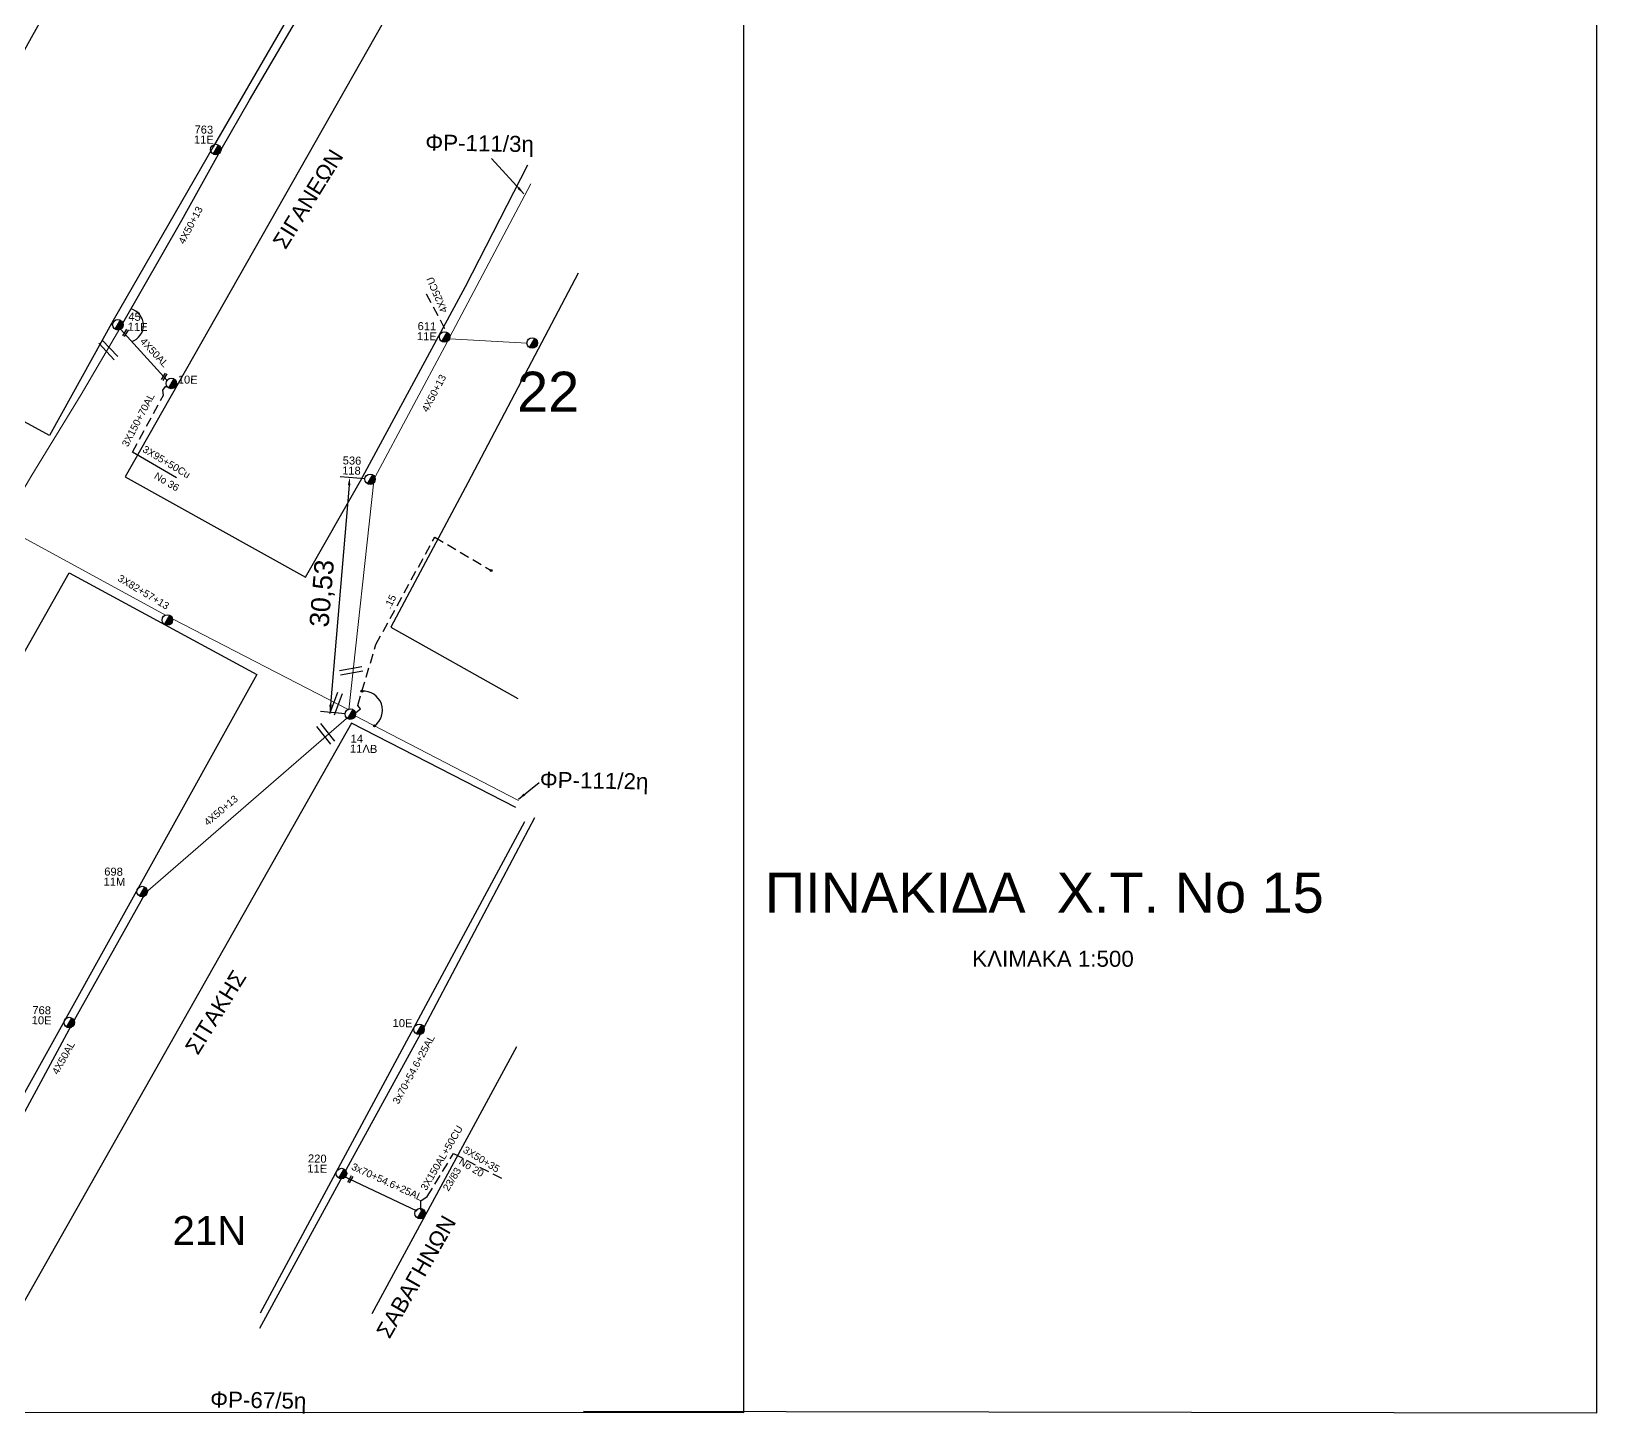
# Model space of a CAD drawing. Header units: millimetres. Extents: x 2875 to 4053, y 1200 to 1741.
# Drawn here: x 3849.9 to 4052.7, y 1200.3 to 1379.4 of the extents above; entities that cross this region are included whole.
import ezdxf

# ---------------------------------------------------------------- set-up
doc = ezdxf.new("R2010")
doc.units = ezdxf.units.MM
doc.linetypes.add('DASHED', pattern=[19.05, 12.7, -6.35])
doc.layers.add('Άγνωστα', color=7, linetype='Continuous', lineweight=5)
for name, color, linetype in [('Γέφυρες Εναέριου Δικτύου', 7, 'Continuous'), ('Γυμνά εναέρια ΧΤ (3Φ)   4x50AL', 7, 'Continuous'), ('Γυμνά εναέρια ΧΤ και ΦΟΠ (3Φ)   4x50+16AL', 7, 'Continuous'), ('Επιγραφές - Σχήματα', 7, 'Continuous'), ('Καλώδια ΧΤ   3x150+50AL XLPE', 7, 'DASHED'), ('Καλώδια ΧΤ   3x150+70AL', 7, 'DASHED'), ('Καλώδια ΧΤ   3x150AL+50CU', 7, 'DASHED'), ('Καλώδια ΧΤ   3x95+50CU', 7, 'DASHED'), ('Καλώδια ΧΤ   4x25CU', 7, 'DASHED'), ('Μηχανική τομή', 7, 'Continuous'), ('ΠΙΝΑΚΙΔΑ', 7, 'Continuous'), ('Στύλος ΦΜ', 7, 'Continuous'), ('Στύλος ΦΜ @ 1', 7, 'Continuous'), ('Συνδέσεις', 7, 'Continuous'), ('Συνεστραμμένα ΧΤ   3x70+54.6+25 AL', 7, 'SYN_LINE'), ('Τομή', 7, 'Continuous'), ('Υπόβαθρο ΔΕΗ', 7, 'Continuous'), ('Υπόγεια Καλώδια Δικτύου ΧΤ   .15', 7, 'DASHED'), ('Υπόγεια καλώδια Δικτύου ΧΤ και Παρ. ΧΤ - 3X150+70 AL', 7, 'DASHED'), ('Υπόγεια καλώδια Παροχών ΧΤ   4x50AL', 7, 'DASHED')]:
    doc.layers.add(name, color=color, linetype=linetype)
doc.styles.get("Standard").update_dxf_attribs({"font": 'ARIAL.TTF'})
doc.linetypes.add('SYN_LINE', pattern='A,0.5,-0.0001,["/\\/\\/\\/",Standard,S=0.1,R=0,X=0,Y=-0.05],-0.25', length=0.7501)
doc.dimstyles.new('ISO-25', dxfattribs={"dimtxt": 2.5, "dimasz": 1, "dimexe": 1.25, "dimexo": 0.625, "dimtad": 1, "dimtxsty": 'Standard', "dimcen": 2.5, "dimadec": 0, "dimazin": 0, "dimtfac": 1, "dimtmove": 0, "dimatfit": 3, "dimfxl": 1.25, "dimarcsym": 0})

# ---------------------------------------------------------------- blocks, each defined once
blk = doc.blocks.new('ΥΠΑΡΧΩΝ ΤΣΙΜΕΝΤΕΝΙΟΣ ΣΤΥΛΟΣ')
at = {"layer": 'Στύλος ΦΜ'}
blk.add_hatch(color=256, dxfattribs=at).paths.add_polyline_path([(-1.29, -2.28, 0.574793), (2.62, 0, 0.268822), (1.3, 2.27)])
blk.add_line((-1.29, -2.28), (1.3, 2.27), dxfattribs=at)
blk.add_circle((0, 0), 2.62, dxfattribs=at)
at = {"layer": 'Στύλος ΦΜ', "flags": 4}
for tag, p in [('ΑΡΙΘΜΟΣ', (-4.68, 8.05)), ('ΤΥΠΟΣ', (-4.91, 3.03))]:
    blk.add_attdef(tag, p, '', height=4, dxfattribs=at)
blk = doc.blocks.new('ΤΟΜΗ')
at = {"layer": 'Τομή', "ltscale": 40}
for p, q in [((-5.68, 0), (5.68, 0)), ((5.68, -2.33), (-5.68, -2.33))]:
    blk.add_line(p, q, dxfattribs=at)
blk = doc.blocks.new('ΜΗΧΑΝΙΚΗ ΤΟΜΗ')
at = {"layer": 'Μηχανική τομή', "ltscale": 40}
for p, q in [((-1.89, 0.78), (1.89, 0.78)), ((1.89, 0), (-1.89, 0))]:
    blk.add_line(p, q, dxfattribs=at)
blk = doc.blocks.new('_ΣΥΝΔΕΣΗ')
at = {"layer": 'Συνδέσεις', "linetype": 'SYN_LINE', "ltscale": 40}
blk.add_hatch(color=256, dxfattribs=at).paths.add_polyline_path([(0.5, -0.01, 1), (-0.5, -0.01, 1)])
at = {"layer": 'Συνδέσεις'}
blk.add_circle((0, -0.01), 0.5, dxfattribs=at)
blk = doc.blocks.new('*D34')
at = {"layer": 'Defpoints', "color": 0, "ltscale": 10, "transparency": 16777216}
for p in [(3893.81, 1321.35), (3888.62, 1291.15), (3891.26, 1290.93)]:
    blk.add_point(p, dxfattribs=at)
at = {"layer": 'Καλώδια ΧΤ   3x150+50AL XLPE', "color": 0, "lineweight": -2, "ltscale": 10, "transparency": 16777216}
for p, q in [((3891.09, 1320.57), (3888.71, 1292.14)), ((3893.19, 1321.4), (3889.93, 1321.67)), ((3890.64, 1290.98), (3887.38, 1291.25))]:
    blk.add_line(p, q, dxfattribs=at)
at = {"layer": 'Καλώδια ΧΤ   3x150+50AL XLPE', "color": 0, "ltscale": 10, "transparency": 16777216}
for points in [[(3890.93, 1320.59), (3891.26, 1320.56), (3891.18, 1321.57)], [(3888.54, 1292.16), (3888.87, 1292.13), (3888.62, 1291.15)]]:
    blk.add_solid(points, dxfattribs=at)
at = {"layer": 'Καλώδια ΧΤ   3x150+50AL XLPE', "color": 0, "ltscale": 10, "transparency": 16777216, "insert": (3887.78, 1306.54), "char_height": 2.5, "attachment_point": 5, "rotation": 85.2012}
blk.add_mtext('30,53', dxfattribs=at)

msp = doc.modelspace()

# ---------------------------------------------------------------- linework, layer by layer
at = {"layer": 'Άγνωστα', "color": 30}
for points in [[(3904.148, 1339.802), (3914.615, 1359.624)], [(3894.447, 1321.588), (3903.83, 1339.203)], [(3904.111, 1339.556), (3914.139, 1338.97)], [(3891.047, 1291.463), (3894.315, 1321.106)]]:
    msp.add_lwpolyline(points, dxfattribs=at)
at = {"layer": 'Άγνωστα', "color": 85}
msp.add_lwpolyline([(3846.472, 1315.846), (3850.027, 1321.863), (3856.396, 1332.319), (3861.417, 1340.887)], dxfattribs=at)
at = {"layer": 'Άγνωστα', "color": 5}
for points in [[(3846.607, 1315.04), (3867.31, 1303.748)], [(3868.221, 1303.262), (3891.047, 1291.463)]]:
    msp.add_lwpolyline(points, dxfattribs=at)
at = {"layer": 'Άγνωστα', "color": 27}
msp.add_lwpolyline([(3891.065, 1290.622), (3864.732, 1267.783)], dxfattribs=at)
at = {"layer": 'Άγνωστα', "color": 151}
msp.add_lwpolyline([(3891.799, 1290.744), (3913.018, 1279.727)], dxfattribs=at)
at = {"layer": 'Γέφυρες Εναέριου Δικτύου'}
for centre, radius, start, end in [((3862.259, 1341.282), 2.206, 288.43234, 74.13164), ((3892.938, 1291.409), 2.488, 305.92209, 93.8983)]:
    msp.add_arc(centre, radius, start, end, dxfattribs=at)
at = {"layer": 'Γυμνά εναέρια ΧΤ (3Φ)   4x50AL', "color": 27}
msp.add_lwpolyline([(3864.732, 1267.783), (3855.112, 1250.575), (3845.457, 1232.726), (3835.725, 1216.177)], dxfattribs=at)
at = {"layer": 'Γυμνά εναέρια ΧΤ και ΦΟΠ (3Φ)   4x50+16AL', "color": 2}
for points in [[(3874.516, 1364.057), (3878.184, 1370.433), (3887.362, 1386.095)], [(3861.804, 1341.56), (3869.454, 1354.892), (3874.189, 1363.476)], [(3867.525, 1334.146), (3861.511, 1340.783)]]:
    msp.add_lwpolyline(points, dxfattribs=at)
at = {"layer": 'Καλώδια ΧΤ   3x150+70AL', "color": 2, "ltscale": 0.1}
msp.add_lwpolyline([(3863.04, 1324.865), (3867.057, 1332.248), (3866.962, 1332.895), (3867.335, 1333.38), (3867.521, 1333.369)], dxfattribs=at)
at = {"layer": 'Καλώδια ΧΤ   3x150+70AL', "color": 2}
msp.add_lwpolyline([(3868.744, 1321.543), (3863.04, 1324.865)], dxfattribs=at)
at = {"layer": 'Καλώδια ΧΤ   3x150AL+50CU', "color": 30, "ltscale": 0.1}
msp.add_lwpolyline([(3900.384, 1226.688), (3900.372, 1227.863), (3901.23, 1228.435), (3904.622, 1234.018), (3911.102, 1230.654)], dxfattribs=at)
at = {"layer": 'Καλώδια ΧΤ   4x25CU', "color": 30, "ltscale": 0.1}
msp.add_lwpolyline([(3901.09, 1345.348), (3903.699, 1340.416)], dxfattribs=at)
at = {"layer": 'ΠΙΝΑΚΙΔΑ'}
msp.add_lwpolyline([(2883.045, 1200.853), (3942.226, 1200.46), (3942.226, 1741.119), (2883.045, 1741.119)], close=True, dxfattribs=at)
at = {"layer": 'ΠΙΝΑΚΙΔΑ', "ltscale": 10}
msp.add_lwpolyline([(3921.474, 1200.619), (4052.663, 1200.44), (4052.663, 1741.119), (3921.502, 1741.119)], dxfattribs=at)
at = {"layer": 'Συνεστραμμένα ΧΤ   3x70+54.6+25 AL', "color": 30, "ltscale": 10}
for points in [[(3879.549, 1211.369), (3890.297, 1231.125), (3900.405, 1249.56), (3915.159, 1277.53)], [(3890.297, 1231.125), (3899.86, 1226.567)]]:
    msp.add_lwpolyline(points, dxfattribs=at)
at = {"layer": 'Υπόβαθρο ΔΕΗ'}
msp.add_lwpolyline([(3884.634, 1412.853), (3897.322, 1405.592), (3873.516, 1364.393), (3860.53, 1341.917), (3852.293, 1327.021), (3828.642, 1339.947), (3838.575, 1357.916), (3849.763, 1378.175), (3858.422, 1393.79), (3870.254, 1387.741)], close=True, dxfattribs=at)
for points in [[(3912.865, 1396.244), (3906.366, 1399.63), (3862.1, 1321.657), (3885.471, 1308.671), (3892.569, 1321.136), (3906.17, 1346.297), (3914.264, 1362.096)], [(3920.748, 1348.061), (3906.462, 1320.898), (3896.504, 1302.204), (3912.971, 1292.933)], [(3834.928, 1216.511), (3810.093, 1229.999), (3854.844, 1309.221), (3879.146, 1296.059), (3834.928, 1216.511)], [(3912.676, 1278.826), (3891.42, 1289.769), (3848.082, 1213.169)], [(3879.633, 1213.366), (3913.86, 1277.027)], [(3894.087, 1213.299), (3912.835, 1247.879)]]:
    msp.add_lwpolyline(points, dxfattribs=at)
at = {"layer": 'Υπόγεια Καλώδια Δικτύου ΧΤ   .15', "color": 151, "ltscale": 0.1}
msp.add_lwpolyline([(3891.912, 1291.11), (3892.556, 1291.598), (3892.223, 1292.058), (3894.575, 1299.959), (3902.187, 1313.853), (3909.51, 1309.536)], dxfattribs=at)

# ---------------------------------------------------------------- block references
at = {"layer": 'Μηχανική τομή'}
for p, xscale, yscale, zscale, rotation in [((3862.23, 1340.257), 0.2590415103700823, 0.2590415103700823, 0.2590415103700823, 59.36192956405486), ((3867.237, 1334.572), 0.2590415103700823, 0.2590415103700823, 0.2590415103700823, 59.36192956405486), ((3891.347, 1230.625), 0.2590415103701542, 0.2590415103701542, 0.2590415103701542, 61.48211014152003)]:
    msp.add_blockref('ΜΗΧΑΝΙΚΗ ΤΟΜΗ', p, dxfattribs=dict(at, xscale=xscale, yscale=yscale, zscale=zscale, rotation=rotation))
at = {"layer": 'Στύλος ΦΜ @ 1', "ltscale": 40}
ref = msp.add_blockref('ΥΠΑΡΧΩΝ ΤΣΙΜΕΝΤΕΝΙΟΣ ΣΤΥΛΟΣ', (3873.838, 1364.056), dxfattribs=dict(at, xscale=0.2590415103700448, yscale=0.2590415103700448, zscale=0.2590415103700448, rotation=359.0199368875902))
ref.add_attrib('ΤΥΠΟΣ', '11E', (3870.992, 1364.847), dxfattribs={"layer": 'Στύλος ΦΜ', "height": 1.0362, "rotation": 359.01994, "flags": 4})
ref.add_attrib('ΑΡΙΘΜΟΣ', '763', (3871.075, 1366.148), dxfattribs={"layer": 'Στύλος ΦΜ', "height": 1.0362, "rotation": 359.01994, "flags": 4})
ref = msp.add_blockref('ΥΠΑΡΧΩΝ ΤΣΙΜΕΝΤΕΝΙΟΣ ΣΤΥΛΟΣ', (3861.156, 1341.36), dxfattribs=dict(at, xscale=0.2590415103700448, yscale=0.2590415103700448, zscale=0.2590415103700448, rotation=359.0199368875902))
ref.add_attrib('ΤΥΠΟΣ', '11E', (3862.419, 1340.596), dxfattribs={"layer": 'Στύλος ΦΜ', "height": 1.0362, "rotation": 359.01994, "flags": 4})
ref.add_attrib('ΑΡΙΘΜΟΣ', '45', (3862.503, 1341.898), dxfattribs={"layer": 'Στύλος ΦΜ', "height": 1.0362, "rotation": 359.01994, "flags": 4})
ref = msp.add_blockref('ΥΠΑΡΧΩΝ ΤΣΙΜΕΝΤΕΝΙΟΣ ΣΤΥΛΟΣ', (3903.47, 1339.778), dxfattribs=dict(at, xscale=0.2590415103700448, yscale=0.2590415103700448, zscale=0.2590415103700448, rotation=359.0199368875902))
ref.add_attrib('ΤΥΠΟΣ', '11E', (3899.877, 1339.377), dxfattribs={"layer": 'Στύλος ΦΜ', "height": 1.0362, "rotation": 359.01994, "flags": 4})
ref.add_attrib('ΑΡΙΘΜΟΣ', '611', (3899.96, 1340.678), dxfattribs={"layer": 'Στύλος ΦΜ', "height": 1.0362, "rotation": 359.01994, "flags": 4})
at = {"layer": 'Στύλος ΦΜ @ 1', "ltscale": 40, "xscale": 0.2590415103700448, "yscale": 0.2590415103700448, "zscale": 0.2590415103700448, "rotation": 359.0199368875902}
for p in [(3914.816, 1338.995), (3867.559, 1303.117), (3900.297, 1226.238)]:
    msp.add_blockref('ΥΠΑΡΧΩΝ ΤΣΙΜΕΝΤΕΝΙΟΣ ΣΤΥΛΟΣ', p, dxfattribs=at)
at = {"layer": 'Στύλος ΦΜ @ 1', "ltscale": 40}
ref = msp.add_blockref('ΥΠΑΡΧΩΝ ΤΣΙΜΕΝΤΕΝΙΟΣ ΣΤΥΛΟΣ', (3868.078, 1333.755), dxfattribs=dict(at, xscale=0.2590415103700448, yscale=0.2590415103700448, zscale=0.2590415103700448, rotation=359.0199368875902))
ref.add_attrib('ΤΥΠΟΣ', '10Ε', (3868.907, 1333.759), dxfattribs={"layer": 'Στύλος ΦΜ', "height": 1.0362, "rotation": 359.01994, "flags": 4})
ref = msp.add_blockref('ΥΠΑΡΧΩΝ ΤΣΙΜΕΝΤΕΝΙΟΣ ΣΤΥΛΟΣ', (3893.813, 1321.349), dxfattribs=dict(at, xscale=0.2590415103700448, yscale=0.2590415103700448, zscale=0.2590415103700448, rotation=359.0199368875902))
ref.add_attrib('ΤΥΠΟΣ', '118', (3890.18, 1321.974), dxfattribs={"layer": 'Στύλος ΦΜ', "height": 1.0362, "rotation": 359.01994, "flags": 4})
ref.add_attrib('ΑΡΙΘΜΟΣ', '536', (3890.263, 1323.275), dxfattribs={"layer": 'Στύλος ΦΜ', "height": 1.0362, "rotation": 359.01994, "flags": 4})
ref = msp.add_blockref('ΥΠΑΡΧΩΝ ΤΣΙΜΕΝΤΕΝΙΟΣ ΣΤΥΛΟΣ', (3891.259, 1290.926), dxfattribs=dict(at, xscale=0.2590415103700448, yscale=0.2590415103700448, zscale=0.2590415103700448, rotation=359.0199368875902))
ref.add_attrib('ΤΥΠΟΣ', '11ΛΒ', (3891.207, 1285.952), dxfattribs={"layer": 'Στύλος ΦΜ', "height": 1.0362, "rotation": 359.01994, "flags": 4})
ref.add_attrib('ΑΡΙΘΜΟΣ', '14', (3891.29, 1287.253), dxfattribs={"layer": 'Στύλος ΦΜ', "height": 1.0362, "rotation": 359.01994, "flags": 4})
ref = msp.add_blockref('ΥΠΑΡΧΩΝ ΤΣΙΜΕΝΤΕΝΙΟΣ ΣΤΥΛΟΣ', (3864.293, 1267.942), dxfattribs=dict(at, xscale=0.2590415103700448, yscale=0.2590415103700448, zscale=0.2590415103700448, rotation=359.0199368875902))
ref.add_attrib('ΤΥΠΟΣ', '11M', (3859.298, 1268.724), dxfattribs={"layer": 'Στύλος ΦΜ', "height": 1.0362, "rotation": 359.01994, "flags": 4})
ref.add_attrib('ΑΡΙΘΜΟΣ', '698', (3859.382, 1270.025), dxfattribs={"layer": 'Στύλος ΦΜ', "height": 1.0362, "rotation": 359.01994, "flags": 4})
ref = msp.add_blockref('ΥΠΑΡΧΩΝ ΤΣΙΜΕΝΤΕΝΙΟΣ ΣΤΥΛΟΣ', (3854.862, 1250.977), dxfattribs=dict(at, xscale=0.2590415103700448, yscale=0.2590415103700448, zscale=0.2590415103700448, rotation=359.0199368875902))
ref.add_attrib('ΤΥΠΟΣ', '10E', (3849.986, 1250.774), dxfattribs={"layer": 'Στύλος ΦΜ', "height": 1.0362, "rotation": 359.01994, "flags": 4})
ref.add_attrib('ΑΡΙΘΜΟΣ', '768', (3850.069, 1252.075), dxfattribs={"layer": 'Στύλος ΦΜ', "height": 1.0362, "rotation": 359.01994, "flags": 4})
ref = msp.add_blockref('ΥΠΑΡΧΩΝ ΤΣΙΜΕΝΤΕΝΙΟΣ ΣΤΥΛΟΣ', (3900.16, 1250.094), dxfattribs=dict(at, xscale=0.2590415103700448, yscale=0.2590415103700448, zscale=0.2590415103700448, rotation=359.0199368875902))
ref.add_attrib('ΤΥΠΟΣ', '10E', (3896.722, 1250.408), dxfattribs={"layer": 'Στύλος ΦΜ', "height": 1.0362, "rotation": 359.01994, "flags": 4})
ref = msp.add_blockref('ΥΠΑΡΧΩΝ ΤΣΙΜΕΝΤΕΝΙΟΣ ΣΤΥΛΟΣ', (3890.107, 1231.423), dxfattribs=dict(at, xscale=0.2590415103700448, yscale=0.2590415103700448, zscale=0.2590415103700448, rotation=359.0199368875902))
ref.add_attrib('ΤΥΠΟΣ', '11E', (3885.68, 1231.561), dxfattribs={"layer": 'Στύλος ΦΜ', "height": 1.0362, "rotation": 359.01994, "flags": 4})
ref.add_attrib('ΑΡΙΘΜΟΣ', '220', (3885.764, 1232.862), dxfattribs={"layer": 'Στύλος ΦΜ', "height": 1.0362, "rotation": 359.01994, "flags": 4})
at = {"layer": 'Συνδέσεις', "xscale": 0.2590415103700448, "yscale": 0.2590415103700448, "zscale": 0.2590415103700448, "rotation": 359.0199368875902}
for p in [(3909.511, 1309.539), (3892.77, 1293.894), (3894.398, 1289.398)]:
    msp.add_blockref('_ΣΥΝΔΕΣΗ', p, dxfattribs=at)
at = {"layer": 'Τομή'}
for p, xscale, yscale, zscale, rotation in [((3860.129, 1338.306), 0.2590415103700487, 0.2590415103700487, 0.2590415103700487, 313.0258818381149), ((3891.308, 1296.829), 0.259041510369984, 0.259041510369984, 0.259041510369984, 10.31944422766646), ((3889.694, 1292.163), 0.259041510370103, 0.259041510370103, 0.259041510370103, 249.3472445875541), ((3888.292, 1288.563), 0.2590415103699982, 0.2590415103699982, 0.2590415103699982, 308.4660875636134)]:
    msp.add_blockref('ΤΟΜΗ', p, dxfattribs=dict(at, xscale=xscale, yscale=yscale, zscale=zscale, rotation=rotation))

# ---------------------------------------------------------------- texts
at = {"layer": 'Άγνωστα', "color": 7, "char_height": 0.9325, "width": 87.23055, "attachment_point": 1}
for s, insert, rotation in [('4X50+13', (3868.923, 1352.162), 62.2504), ('4X50+13', (3900.445, 1330.389), 62.2504), ('3X82+57+13', (3861.521, 1309.061), 329.04199)]:
    msp.add_mtext(s, dxfattribs=dict(at, insert=insert, rotation=rotation))
at = {"layer": 'Άγνωστα', "insert": (3872.192, 1277.113), "char_height": 0.9325, "width": 87.23055, "attachment_point": 1, "rotation": 40.28638}
msp.add_mtext('4X50+13', dxfattribs=at)
at = {"layer": 'Γυμνά εναέρια ΧΤ (3Φ)   4x50AL', "color": 7, "insert": (3852.567, 1244.613), "char_height": 0.9325, "width": 87.23055, "attachment_point": 1, "rotation": 60.83099}
msp.add_mtext('4X50AL', dxfattribs=at)
at = {"layer": 'Επιγραφές - Σχήματα'}
for s, insert, char_height, width, attachment_point, rotation in [('ΦΡ-111/3η', (3900.994, 1366.028), 2.0723, 8.8687, 1, 359.01994), ('ΣΙΓΑΝΕΩΝ', (3881.098, 1352.095), 2.0723, 20.52812, 1, 58.13357), ('ΦΡ-111/2η', (3915.82, 1283.478), 2.0723, 8.8687, 1, 359.01994), ('ΣΙΤΑΚΗΣ', (3869.737, 1247.735), 2.0723, 20.52812, 1, 58.13357), ('23/83', (3904.42, 1230.687), 0.9325, 8.8687, 5, 58.81325), ('ΣΑΒΑΓΗΝΩΝ', (3894.52, 1210.916), 2.0723, 20.52812, 1, 60.34334), ('ΦΡ-67/5η', (3873.134, 1203.216), 2.0723, 8.8687, 1, 359.01994)]:
    msp.add_mtext(s, dxfattribs=dict(at, insert=insert, char_height=char_height, width=width, attachment_point=attachment_point, rotation=rotation))
at = {"layer": 'Καλώδια ΧΤ   3x150+70AL', "color": 7, "insert": (3861.614, 1325.895), "char_height": 0.9325, "width": 87.23055, "attachment_point": 1, "rotation": 62.36619}
msp.add_mtext('3X150+70AL', dxfattribs=at)
at = {"layer": 'Καλώδια ΧΤ   3x150AL+50CU', "color": 7, "insert": (3900.295, 1229.603), "char_height": 0.93255, "width": 87.23055, "attachment_point": 1, "rotation": 59.66139}
msp.add_mtext('3X150AL+50CU', dxfattribs=at)
at = {"layer": 'Καλώδια ΧΤ   3x95+50CU', "color": 7, "char_height": 0.9325, "width": 87.23055, "attachment_point": 1, "rotation": 329.04199}
for s, insert in [('3X95+50Cu', (3864.733, 1325.773)), ('Νο 36', (3866.234, 1322.322))]:
    msp.add_mtext(s, dxfattribs=dict(at, insert=insert))
at = {"layer": 'Καλώδια ΧΤ   4x25CU', "color": 7, "insert": (3903.031, 1342.777), "char_height": 0.9325, "width": 87.23055, "attachment_point": 1, "rotation": 113.26807}
msp.add_mtext('4X25CU', dxfattribs=at)
at = {"layer": 'ΠΙΝΑΚΙΔΑ', "width": 22.35105, "attachment_point": 1, "rotation": 0}
for s, insert, char_height in [('22', (3912.849, 1335.284), 5.1808), ('21N', (3868.228, 1225.9), 3.7302)]:
    msp.add_mtext(s, dxfattribs=dict(at, insert=insert, char_height=char_height))
at = {"layer": 'ΠΙΝΑΚΙΔΑ', "ltscale": 10, "width": 81.60743, "attachment_point": 1, "rotation": 0}
for s, insert, char_height in [('ΠΙΝΑΚΙΔΑ  Χ.Τ. Νο 15', (3944.926, 1270.383), 5.18083), ('ΚΛΙΜΑΚΑ 1:500', (3971.796, 1260.276), 2.07233)]:
    msp.add_mtext(s, dxfattribs=dict(at, insert=insert, char_height=char_height))
at = {"layer": 'Συνεστραμμένα ΧΤ   3x70+54.6+25 AL', "color": 7, "char_height": 0.93255, "width": 87.23055, "attachment_point": 1}
for insert, rotation in [((3896.678, 1240.765), 61.50167), ((3891.693, 1232.83), 335.47042)]:
    msp.add_mtext('3x70+54.6+25AL', dxfattribs=dict(at, insert=insert, rotation=rotation))
at = {"layer": 'Υπόγεια Καλώδια Δικτύου ΧΤ   .15', "color": 7, "insert": (3895.606, 1304.9), "char_height": 0.9325, "width": 87.23055, "attachment_point": 1, "rotation": 63.50856}
msp.add_mtext('.15', dxfattribs=at)
at = {"layer": 'Υπόγεια καλώδια Δικτύου ΧΤ και Παρ. ΧΤ - 3X150+70 AL', "color": 7, "char_height": 0.9325, "width": 87.23055, "attachment_point": 1, "rotation": 328.66758}
for s, insert in [('3X50+35', (3906.236, 1235.029)), ('No 20', (3905.706, 1233.514))]:
    msp.add_mtext(s, dxfattribs=dict(at, insert=insert))
at = {"layer": 'Υπόγεια καλώδια Παροχών ΧΤ   4x50AL', "color": 7, "insert": (3864.641, 1339.786), "char_height": 0.9325, "width": 87.23055, "attachment_point": 1, "rotation": 313.12791}
msp.add_mtext('4X50AL', dxfattribs=at)

# ---------------------------------------------------------------- dimensions: what is measured, and where the dimension line sits
at = {"layer": 'Καλώδια ΧΤ   3x150+50AL XLPE', "ltscale": 10}
dim = msp.add_aligned_dim(p1=(3893.814, 1321.348), p2=(3891.26, 1290.925), distance=-2.647, dimstyle='ISO-25', dxfattribs=at)
dim.commit()
dim.dimension.update_dxf_attribs({"geometry": '*D34', "text_midpoint": (3887.779, 1306.536)})

# ---------------------------------------------------------------- leaders
at = {"layer": 'Επιγραφές - Σχήματα', "ltscale": 40}
for points in [[(3913.713, 1358.331), (3909.544, 1362.899)], [(3913.039, 1279.904), (3915.711, 1282.08)]]:
    msp.add_leader(points, dimstyle='ISO-25', override={"dimasz": 1, "dimtad": 0}, dxfattribs=at)

doc.saveas('drawing.dxf')
